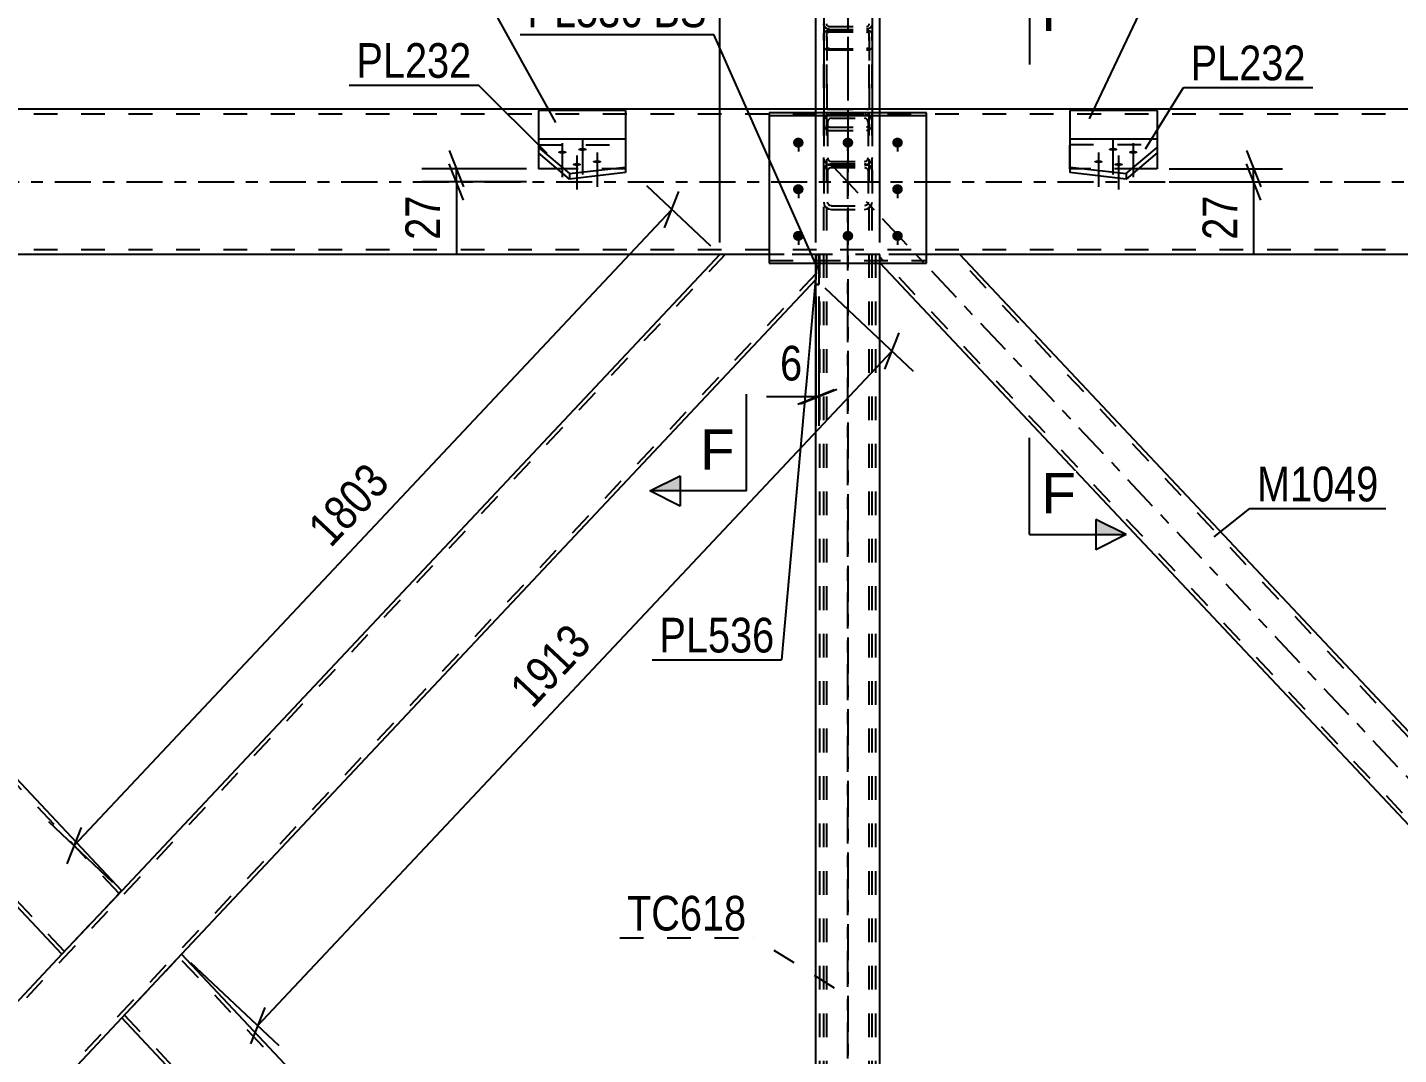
# Model space of a CAD drawing. Header units: millimetres. Extents: x 0 to 1189, y 0 to 841.
# Drawn here: x 180.9 to 294.3, y 568.7 to 653.6 of the extents above; entities that cross this region are included whole.
import ezdxf

# ---------------------------------------------------------------- set-up
doc = ezdxf.new("R2010")
doc.units = ezdxf.units.MM
doc.linetypes.add('DXK_LINE_DOT2', pattern=[3.9198, 1.9599, -1.9599])
doc.linetypes.add('DXK_LINE_DOT3', pattern=[5.9187, 2.979, -0.9799, 0.9799, -0.9799])
doc.styles.add('Arial', font='ARIAL.TTF', dxfattribs={"height": 0.2})
doc.styles.add('Arial Narrow', font='ARIALN.TTF', dxfattribs={"height": 0.2})

# ---------------------------------------------------------------- blocks, each defined once
blk = doc.blocks.new('Part-814734972-4671 - 4669')
at = {"color": 7, "linetype": 'DXK_LINE_DOT3'}
blk.add_line((248.75, 658.7), (248.75, 641.5), dxfattribs=at)
at = {"color": 7, "linetype": 'DXK_LINE_DOT2'}
for p, q in [((246.75, 656.71), (246.78, 656.88)), ((246.75, 656.71), (246.75, 655.61)), ((246.78, 656.88), (246.89, 657.03)), ((246.89, 657.03), (247.04, 657.13)), ((247, 656.8), (246.99, 656.71)), ((246.99, 656.71), (246.99, 645.56)), ((247.06, 656.87), (247, 656.8)), ((247.04, 657.13), (247.23, 657.16)), ((247.13, 656.92), (247.06, 656.87)), ((247.23, 656.94), (247.13, 656.92)), ((247.23, 657.16), (250.27, 657.16)), ((247.23, 656.94), (250.27, 656.94)), ((250.27, 657.16), (250.45, 657.13)), ((250.36, 656.92), (250.27, 656.94)), ((250.44, 656.87), (250.36, 656.92)), ((250.49, 656.8), (250.44, 656.87)), ((250.45, 657.13), (250.61, 657.03)), ((250.51, 656.71), (250.49, 656.8)), ((250.51, 656.71), (250.51, 645.56)), ((250.61, 657.03), (250.71, 656.88)), ((250.71, 656.88), (250.75, 656.71)), ((250.75, 656.71), (250.75, 655.61)), ((246.78, 653.68), (246.75, 653.85)), ((247, 653.77), (246.99, 653.85)), ((250.49, 653.77), (250.51, 653.85)), ((250.75, 653.85), (250.71, 653.68)), ((246.89, 653.54), (246.78, 653.68)), ((247.04, 653.44), (246.89, 653.54)), ((247.04, 653.71), (247, 653.77)), ((247.06, 653.69), (247.04, 653.71)), ((247.23, 653.4), (247.04, 653.44)), ((247.06, 653.69), (247.13, 653.65)), ((247.13, 653.65), (247.23, 653.63)), ((247.23, 653.63), (250.27, 653.63)), ((247.23, 653.4), (250.27, 653.4)), ((250.27, 653.63), (250.36, 653.65)), ((250.45, 653.44), (250.27, 653.4)), ((250.36, 653.65), (250.44, 653.69)), ((250.44, 653.69), (250.45, 653.71)), ((250.45, 653.71), (250.49, 653.77)), ((250.61, 653.54), (250.45, 653.44)), ((250.71, 653.68), (250.61, 653.54)), ((250.75, 646.8), (246.75, 646.8)), ((246.75, 646.8), (246.75, 645.56)), ((247.04, 646.8), (247.23, 646.8)), ((247.23, 646.8), (250.27, 646.8)), ((250.27, 646.8), (250.45, 646.8)), ((250.75, 646.8), (250.75, 645.56)), ((246.75, 645.56), (246.78, 645.37)), ((247, 645.46), (246.99, 645.56)), ((247.06, 645.38), (247, 645.46)), ((247.04, 645.09), (247.23, 645.05)), ((247.13, 645.33), (247.06, 645.38)), ((247.23, 645.31), (247.13, 645.33)), ((247.23, 645.31), (250.27, 645.31)), ((247.23, 645.05), (250.27, 645.05)), ((250.36, 645.33), (250.27, 645.31)), ((250.27, 645.05), (250.45, 645.09)), ((250.44, 645.38), (250.36, 645.33)), ((250.49, 645.46), (250.44, 645.38)), ((250.51, 645.56), (250.49, 645.46)), ((250.71, 645.37), (250.75, 645.56))]:
    blk.add_line(p, q, dxfattribs=at)
at = {"color": 2, "linetype": 'Continuous'}
for p, q in [((246.75, 655.61), (246.75, 646.8)), ((250.75, 655.61), (250.75, 646.8))]:
    blk.add_line(p, q, dxfattribs=at)
at = {"color": 7, "linetype": 'DXK_LINE_DOT2'}
for centre, start, end in [((247.25, 645.54), 200.7608, 245.6828), ((250.25, 645.54), 294.3172, 339.2392)]:
    blk.add_arc(centre, 0.496, start, end, dxfattribs=at)
blk = doc.blocks.new('Part-814734972-4687 - 4669')
at = {"color": 7, "linetype": 'DXK_LINE_DOT3'}
blk.add_line((247.53, 642.08), (313.78, 571.64), dxfattribs=at)
at = {"color": 7, "linetype": 'DXK_LINE_DOT2'}
for p, q in [((258, 634.8), (251.38, 634.8)), ((251.38, 634.14), (251.38, 634.8)), ((305.33, 577.23), (251.38, 634.6)), ((308.52, 580.62), (257.56, 634.8)), ((251.42, 634.09), (251.38, 634.14)), ((308.7, 580.81), (308.3, 580.38)), ((305.33, 577.23), (305.35, 577.25))]:
    blk.add_line(p, q, dxfattribs=at)
at = {"color": 2, "linetype": 'Continuous'}
for p, q in [((308.74, 580.85), (258, 634.8)), ((305.11, 577), (251.42, 634.09)), ((308.3, 580.38), (305.11, 577)), ((308.74, 580.85), (308.3, 580.38))]:
    blk.add_line(p, q, dxfattribs=at)
blk = doc.blocks.new('Part-814734972-4690 - 4669')
at = {"color": 2, "linetype": 'Continuous'}
for p, q in [((255.25, 646.52), (242.25, 646.52)), ((242.25, 646.52), (242.25, 634.09)), ((242.25, 646.3), (255.25, 646.3)), ((255.25, 634.09), (255.25, 646.52)), ((242.25, 634.09), (255.25, 634.09))]:
    blk.add_line(p, q, dxfattribs=at)
at = {"color": 7, "linetype": 'DXK_LINE_DOT2'}
blk.add_line((242.25, 634.31), (255.25, 634.31), dxfattribs=at)
blk = doc.blocks.new('Bolt-814734972-4833 - 4669')
at = {"linetype": 'Continuous'}
for points in [[(270.65, 643.36), (270.58, 643.37), (270.51, 643.37), (270.44, 643.39), (270.39, 643.4), (270.34, 643.42), (270.31, 643.45), (270.3, 643.47), (270.3, 643.5), (270.31, 643.52), (270.34, 643.55), (270.39, 643.57), (270.44, 643.59), (270.51, 643.6), (270.58, 643.61), (270.65, 643.61), (270.73, 643.61), (270.8, 643.6), (270.87, 643.59), (270.92, 643.57), (270.97, 643.55), (271, 643.52), (271.01, 643.5), (271.01, 643.47), (271, 643.45), (270.97, 643.42), (270.92, 643.4), (270.87, 643.39), (270.8, 643.37), (270.73, 643.37)], [(269.45, 642.35), (269.37, 642.35), (269.3, 642.36), (269.24, 642.37), (269.18, 642.39), (269.14, 642.41), (269.1, 642.43), (269.09, 642.46), (269.09, 642.48), (269.1, 642.51), (269.14, 642.53), (269.18, 642.55), (269.24, 642.57), (269.3, 642.58), (269.37, 642.59), (269.45, 642.6), (269.52, 642.59), (269.59, 642.58), (269.66, 642.57), (269.71, 642.55), (269.76, 642.53), (269.79, 642.51), (269.81, 642.48), (269.81, 642.46), (269.79, 642.43), (269.76, 642.41), (269.71, 642.39), (269.66, 642.37), (269.59, 642.36), (269.52, 642.35)], [(272.32, 643.13), (272.25, 643.13), (272.17, 643.14), (272.11, 643.15), (272.05, 643.17), (272.01, 643.19), (271.98, 643.22), (271.96, 643.24), (271.96, 643.27), (271.98, 643.29), (272.01, 643.32), (272.05, 643.34), (272.11, 643.35), (272.17, 643.37), (272.25, 643.37), (272.32, 643.38), (272.4, 643.37), (272.47, 643.37), (272.53, 643.35), (272.59, 643.34), (272.63, 643.32), (272.66, 643.29), (272.68, 643.27), (272.68, 643.24), (272.66, 643.22), (272.63, 643.19), (272.59, 643.17), (272.53, 643.15), (272.47, 643.14), (272.4, 643.13)], [(271.11, 642.12), (271.04, 642.12), (270.97, 642.13), (270.9, 642.14), (270.85, 642.16), (270.8, 642.18), (270.77, 642.2), (270.76, 642.23), (270.76, 642.25), (270.77, 642.28), (270.8, 642.3), (270.85, 642.32), (270.9, 642.34), (270.97, 642.35), (271.04, 642.36), (271.11, 642.36), (271.19, 642.36), (271.26, 642.35), (271.33, 642.34), (271.38, 642.32), (271.43, 642.3), (271.46, 642.28), (271.47, 642.25), (271.47, 642.23), (271.46, 642.2), (271.43, 642.18), (271.38, 642.16), (271.33, 642.14), (271.26, 642.13), (271.19, 642.12)]]:
    blk.add_hatch(color=1, dxfattribs=at).paths.add_polyline_path(points)
at = {"color": 1, "linetype": 'Continuous'}
for p, q in [((270.65, 644.24), (270.65, 641.42)), ((272.32, 644.01), (272.32, 641.19)), ((269.45, 643.22), (269.45, 640.4)), ((271.11, 642.99), (271.11, 640.17))]:
    blk.add_line(p, q, dxfattribs=at)
blk = doc.blocks.new('Part-814734972-4838 - 4669')
at = {"color": 7, "linetype": 'DXK_LINE_DOT3'}
blk.add_line((248.75, 662.35), (248.75, 516.53), dxfattribs=at)
at = {"color": 7, "linetype": 'DXK_LINE_DOT2'}
for p, q in [((246.78, 653.16), (246.75, 653.09)), ((246.75, 519.2), (246.75, 653.09)), ((246.89, 653.23), (246.78, 653.16)), ((247.04, 653.27), (246.89, 653.23)), ((246.99, 653.09), (247, 653.13)), ((246.99, 519.2), (246.99, 653.09)), ((247, 653.13), (247.06, 653.16)), ((247.23, 653.28), (247.04, 653.27)), ((247.06, 653.16), (247.13, 653.18)), ((247.13, 653.18), (247.23, 653.19)), ((247.23, 653.28), (250.27, 653.28)), ((247.23, 653.19), (250.27, 653.19)), ((250.45, 653.27), (250.27, 653.28)), ((250.27, 653.19), (250.36, 653.18)), ((250.36, 653.18), (250.44, 653.16)), ((250.44, 653.16), (250.49, 653.13)), ((250.61, 653.23), (250.45, 653.27)), ((250.49, 653.13), (250.51, 653.09)), ((250.51, 519.2), (250.51, 653.09)), ((250.71, 653.16), (250.61, 653.23)), ((250.75, 653.09), (250.71, 653.16)), ((250.75, 519.2), (250.75, 653.09)), ((246.75, 651.89), (246.78, 651.82)), ((246.78, 651.82), (246.89, 651.76)), ((246.89, 651.76), (247.04, 651.72)), ((247, 651.86), (246.99, 651.89)), ((247.06, 651.83), (247, 651.86)), ((247.04, 651.72), (247.23, 651.71)), ((247.13, 651.81), (247.06, 651.83)), ((247.23, 651.8), (247.13, 651.81)), ((247.23, 651.8), (250.27, 651.8)), ((247.23, 651.71), (250.27, 651.71)), ((250.36, 651.81), (250.27, 651.8)), ((250.27, 651.71), (250.45, 651.72)), ((250.44, 651.83), (250.36, 651.81)), ((250.49, 651.86), (250.44, 651.83)), ((250.45, 651.72), (250.61, 651.76)), ((250.51, 651.89), (250.49, 651.86)), ((250.61, 651.76), (250.71, 651.82)), ((250.71, 651.82), (250.75, 651.89))]:
    blk.add_line(p, q, dxfattribs=at)
blk = doc.blocks.new('Part-814734972-4753 - 4669')
at = {"color": 2, "linetype": 'Continuous'}
for p, q in [((131.38, 634.8), (139.26, 634.8)), ((188.74, 582.25), (139.32, 634.8)), ((183.79, 577), (131.38, 632.73)), ((188.3, 581.78), (183.79, 577)), ((188.3, 581.78), (188.74, 582.25))]:
    blk.add_line(p, q, dxfattribs=at)
at = {"color": 7, "linetype": 'DXK_LINE_DOT2'}
for p, q in [((131.38, 632.73), (131.38, 634.8)), ((139.32, 634.8), (138.44, 634.8)), ((188.52, 582.02), (138.88, 634.8)), ((184.01, 577.23), (131.38, 633.2)), ((188.7, 582.22), (188.3, 581.78)), ((184.01, 577.23), (184.03, 577.25))]:
    blk.add_line(p, q, dxfattribs=at)
blk = doc.blocks.new('Bolt-814734972-4820 - 4669')
at = {"linetype": 'Continuous'}
for points in [[(244.65, 644.46), (244.74, 644.45), (244.82, 644.42), (244.9, 644.38), (244.97, 644.32), (245.03, 644.25), (245.06, 644.17), (245.08, 644.09), (245.08, 644), (245.06, 643.92), (245.03, 643.84), (244.97, 643.77), (244.9, 643.71), (244.82, 643.67), (244.74, 643.64), (244.65, 643.63), (244.55, 643.64), (244.47, 643.67), (244.39, 643.71), (244.32, 643.77), (244.26, 643.84), (244.23, 643.92), (244.21, 644), (244.21, 644.09), (244.23, 644.17), (244.26, 644.25), (244.32, 644.32), (244.39, 644.38), (244.47, 644.42), (244.55, 644.45)], [(248.75, 644.46), (248.84, 644.45), (248.92, 644.42), (249, 644.38), (249.07, 644.32), (249.13, 644.25), (249.16, 644.17), (249.18, 644.09), (249.18, 644), (249.16, 643.92), (249.13, 643.84), (249.07, 643.77), (249, 643.71), (248.92, 643.67), (248.84, 643.64), (248.75, 643.63), (248.65, 643.64), (248.57, 643.67), (248.49, 643.71), (248.42, 643.77), (248.36, 643.84), (248.33, 643.92), (248.31, 644), (248.31, 644.09), (248.33, 644.17), (248.36, 644.25), (248.42, 644.32), (248.49, 644.38), (248.57, 644.42), (248.65, 644.45)], [(252.85, 644.46), (252.94, 644.45), (253.02, 644.42), (253.1, 644.38), (253.17, 644.32), (253.23, 644.25), (253.26, 644.17), (253.28, 644.09), (253.28, 644), (253.26, 643.92), (253.23, 643.84), (253.17, 643.77), (253.1, 643.71), (253.02, 643.67), (252.94, 643.64), (252.85, 643.63), (252.75, 643.64), (252.67, 643.67), (252.59, 643.71), (252.52, 643.77), (252.46, 643.84), (252.43, 643.92), (252.41, 644), (252.41, 644.09), (252.43, 644.17), (252.46, 644.25), (252.52, 644.32), (252.59, 644.38), (252.67, 644.42), (252.75, 644.45)], [(244.65, 640.61), (244.74, 640.6), (244.82, 640.57), (244.9, 640.53), (244.97, 640.47), (245.03, 640.4), (245.06, 640.32), (245.08, 640.24), (245.08, 640.15), (245.06, 640.07), (245.03, 639.99), (244.97, 639.92), (244.9, 639.86), (244.82, 639.82), (244.74, 639.79), (244.65, 639.78), (244.55, 639.79), (244.47, 639.82), (244.39, 639.86), (244.32, 639.92), (244.26, 639.99), (244.23, 640.07), (244.21, 640.15), (244.21, 640.24), (244.23, 640.32), (244.26, 640.4), (244.32, 640.47), (244.39, 640.53), (244.47, 640.57), (244.55, 640.6)], [(252.85, 640.61), (252.94, 640.6), (253.02, 640.57), (253.1, 640.53), (253.17, 640.47), (253.23, 640.4), (253.26, 640.32), (253.28, 640.24), (253.28, 640.15), (253.26, 640.07), (253.23, 639.99), (253.17, 639.92), (253.1, 639.86), (253.02, 639.82), (252.94, 639.79), (252.85, 639.78), (252.75, 639.79), (252.67, 639.82), (252.59, 639.86), (252.52, 639.92), (252.46, 639.99), (252.43, 640.07), (252.41, 640.15), (252.41, 640.24), (252.43, 640.32), (252.46, 640.4), (252.52, 640.47), (252.59, 640.53), (252.67, 640.57), (252.75, 640.6)], [(244.65, 636.76), (244.74, 636.75), (244.82, 636.72), (244.9, 636.68), (244.97, 636.62), (245.03, 636.55), (245.06, 636.47), (245.08, 636.38), (245.08, 636.3), (245.06, 636.21), (245.03, 636.13), (244.97, 636.06), (244.9, 636.01), (244.82, 635.96), (244.74, 635.94), (244.65, 635.93), (244.55, 635.94), (244.47, 635.96), (244.39, 636.01), (244.32, 636.06), (244.26, 636.13), (244.23, 636.21), (244.21, 636.3), (244.21, 636.38), (244.23, 636.47), (244.26, 636.55), (244.32, 636.62), (244.39, 636.68), (244.47, 636.72), (244.55, 636.75)], [(248.75, 636.76), (248.84, 636.75), (248.92, 636.72), (249, 636.68), (249.07, 636.62), (249.13, 636.55), (249.16, 636.47), (249.18, 636.38), (249.18, 636.3), (249.16, 636.21), (249.13, 636.13), (249.07, 636.06), (249, 636.01), (248.92, 635.96), (248.84, 635.94), (248.75, 635.93), (248.65, 635.94), (248.57, 635.96), (248.49, 636.01), (248.42, 636.06), (248.36, 636.13), (248.33, 636.21), (248.31, 636.3), (248.31, 636.38), (248.33, 636.47), (248.36, 636.55), (248.42, 636.62), (248.49, 636.68), (248.57, 636.72), (248.65, 636.75)], [(252.85, 636.76), (252.94, 636.75), (253.02, 636.72), (253.1, 636.68), (253.17, 636.62), (253.23, 636.55), (253.26, 636.47), (253.28, 636.38), (253.28, 636.3), (253.26, 636.21), (253.23, 636.13), (253.17, 636.06), (253.1, 636.01), (253.02, 635.96), (252.94, 635.94), (252.85, 635.93), (252.75, 635.94), (252.67, 635.96), (252.59, 636.01), (252.52, 636.06), (252.46, 636.13), (252.43, 636.21), (252.41, 636.3), (252.41, 636.38), (252.43, 636.47), (252.46, 636.55), (252.52, 636.62), (252.59, 636.68), (252.67, 636.72), (252.75, 636.75)]]:
    blk.add_hatch(color=1, dxfattribs=at).paths.add_polyline_path(points)
at = {"color": 1, "linetype": 'Continuous'}
for p, q in [((244.65, 644.44), (244.65, 643.31)), ((248.75, 644.44), (248.75, 643.31)), ((252.85, 644.44), (252.85, 643.31)), ((244.65, 640.59), (244.65, 639.46)), ((252.85, 640.59), (252.85, 639.46)), ((244.65, 636.74), (244.65, 635.6)), ((248.75, 636.74), (248.75, 635.6)), ((252.85, 636.74), (252.85, 635.6))]:
    blk.add_line(p, q, dxfattribs=at)
blk = doc.blocks.new('Part-814734972-4790 - 4669')
at = {"color": 7, "linetype": 'DXK_LINE_DOT3'}
blk.add_line((248.74, 509.2), (248.74, 644.8), dxfattribs=at)
at = {"color": 7, "linetype": 'DXK_LINE_DOT2'}
for p, q in [((251.38, 634.8), (246.1, 634.8)), ((246.1, 632.73), (246.1, 634.8)), ((246.42, 519.2), (246.42, 634.8)), ((251.06, 519.2), (251.06, 634.8)), ((251.38, 634.09), (251.38, 634.8))]:
    blk.add_line(p, q, dxfattribs=at)
at = {"color": 2, "linetype": 'Continuous'}
for p, q in [((251.38, 519.86), (251.38, 634.09)), ((246.1, 521.26), (246.1, 632.73))]:
    blk.add_line(p, q, dxfattribs=at)
blk = doc.blocks.new('Part-814734972-4905 - 4669')
at = {"color": 7, "linetype": 'DXK_LINE_DOT2'}
for p, q in [((246.75, 645.72), (246.79, 645.98)), ((247.14, 646.35), (247.39, 646.4)), ((247.39, 646.06), (247.26, 646.03)), ((247.39, 646.4), (250.11, 646.4)), ((247.39, 646.06), (250.11, 646.06)), ((250.11, 646.4), (250.35, 646.35)), ((250.23, 646.03), (250.11, 646.06)), ((250.7, 645.98), (250.75, 645.72)), ((246.75, 645.72), (246.75, 639.14)), ((247.09, 645.85), (247.07, 645.72)), ((247.07, 645.72), (247.07, 639.14)), ((250.43, 645.72), (250.4, 645.85)), ((250.43, 645.72), (250.43, 639.14)), ((250.75, 645.72), (250.75, 639.14)), ((246.79, 642.56), (246.75, 642.82)), ((247.07, 642.82), (247.09, 642.69)), ((247.26, 642.51), (247.39, 642.48)), ((247.39, 642.48), (250.11, 642.48)), ((250.11, 642.48), (250.23, 642.51)), ((250.4, 642.69), (250.43, 642.82)), ((250.75, 642.82), (250.7, 642.56)), ((246.79, 641.92), (246.75, 641.69)), ((246.93, 642.12), (246.79, 641.92)), ((247.14, 642.25), (246.93, 642.12)), ((247.07, 641.69), (247.09, 641.81)), ((247.09, 641.81), (247.16, 641.9)), ((247.39, 642.29), (247.14, 642.25)), ((247.39, 642.14), (247.14, 642.19)), ((247.16, 641.9), (247.26, 641.97)), ((247.26, 641.97), (247.39, 641.99)), ((247.39, 642.29), (250.11, 642.29)), ((247.39, 642.14), (250.11, 642.14)), ((247.39, 641.99), (250.11, 641.99)), ((250.35, 642.25), (250.11, 642.29)), ((250.35, 642.19), (250.11, 642.14)), ((250.11, 641.99), (250.23, 641.97)), ((250.23, 641.97), (250.33, 641.9)), ((250.33, 641.9), (250.4, 641.81)), ((250.56, 642.12), (250.35, 642.25)), ((250.4, 641.81), (250.43, 641.69)), ((250.7, 641.92), (250.56, 642.12)), ((250.75, 641.69), (250.7, 641.92)), ((246.75, 639.14), (246.79, 638.91)), ((247.09, 639.02), (247.07, 639.14)), ((250.43, 639.14), (250.4, 639.02)), ((250.7, 638.91), (250.75, 639.14)), ((246.79, 638.91), (246.93, 638.71)), ((246.93, 638.71), (247.14, 638.58)), ((247.16, 638.92), (247.09, 639.02)), ((247.14, 638.58), (247.39, 638.53)), ((247.26, 638.86), (247.16, 638.92)), ((247.39, 638.83), (247.26, 638.86)), ((247.39, 638.83), (250.11, 638.83)), ((247.39, 638.53), (250.11, 638.53)), ((250.23, 638.86), (250.11, 638.83)), ((250.11, 638.53), (250.35, 638.58)), ((250.33, 638.92), (250.23, 638.86)), ((250.4, 639.02), (250.33, 638.92)), ((250.35, 638.58), (250.56, 638.71)), ((250.56, 638.71), (250.7, 638.91))]:
    blk.add_line(p, q, dxfattribs=at)
for centre, radius, start, end in [((247.41, 645.74), 0.662, 114.32, 159.2417), ((247.4, 645.73), 0.331, 114.32, 159.2417), ((250.09, 645.73), 0.331, 20.7583, 65.68), ((250.08, 645.74), 0.662, 20.7583, 65.68), ((247.41, 642.8), 0.662, 200.7583, 245.68), ((247.4, 642.81), 0.331, 200.7583, 245.68), ((250.09, 642.81), 0.331, 294.32, 339.2417), ((250.08, 642.8), 0.662, 294.32, 339.2417)]:
    blk.add_arc(centre, radius, start, end, dxfattribs=at)
blk = doc.blocks.new('Part-814734972-4990 - 4669')
at = {"color": 7, "linetype": 'DXK_LINE_DOT2'}
for p, q in [((238.59, 634.8), (131.38, 520.79)), ((238.22, 634.8), (238.15, 634.8)), ((246.1, 634.8), (242.25, 634.8)), ((246.1, 634.09), (246.1, 634.8)), ((246.1, 633.2), (138.88, 519.2)), ((188.74, 582.25), (183.79, 577)), ((193.68, 577), (188.74, 571.74))]:
    blk.add_line(p, q, dxfattribs=at)
at = {"color": 2, "linetype": 'Continuous'}
for p, q in [((238.15, 634.8), (188.74, 582.25)), ((242.25, 634.8), (238.22, 634.8)), ((246.1, 634.09), (246.1, 632.73)), ((246.1, 632.73), (193.68, 577)), ((183.79, 577), (131.38, 521.26)), ((139.32, 519.2), (188.74, 571.74))]:
    blk.add_line(p, q, dxfattribs=at)
blk = doc.blocks.new('Part-814734972-5015 - 4669')
at = {"color": 7, "linetype": 'DXK_LINE_DOT2'}
for p, q in [((246.34, 634.8), (246.1, 634.8)), ((246.1, 634.09), (246.1, 634.8)), ((246.34, 634.09), (246.34, 634.8))]:
    blk.add_line(p, q, dxfattribs=at)
at = {"color": 2, "linetype": 'Continuous'}
for p, q in [((246.1, 632.33), (246.1, 634.09)), ((246.34, 634.09), (246.34, 632.33)), ((246.34, 632.33), (246.1, 632.33))]:
    blk.add_line(p, q, dxfattribs=at)
blk = doc.blocks.new('Part-814734972-5189 - 4669')
at = {"color": 2, "linetype": 'Continuous'}
for p, q in [((230.37, 644.33), (223.17, 644.33)), ((223.17, 644.33), (223.17, 643.19)), ((223.17, 643.64), (225.73, 641.49)), ((230.37, 644.33), (230.37, 641.58)), ((225.73, 641.04), (223.17, 643.19)), ((225.73, 641.49), (230.37, 642.03)), ((230.37, 641.58), (225.73, 641.04)), ((225.73, 641.49), (225.73, 641.04))]:
    blk.add_line(p, q, dxfattribs=at)
at = {"color": 7, "linetype": 'DXK_LINE_DOT2'}
blk.add_line((223.17, 643.87), (230.37, 643.87), dxfattribs=at)
blk = doc.blocks.new('Part-814734972-5025 - 4669')
at = {"color": 2, "linetype": 'Continuous'}
for p, q in [((1096.74, 646.8), (118.1, 646.8)), ((238.22, 634.8), (139.26, 634.8)), ((482.25, 634.8), (255.25, 634.8))]:
    blk.add_line(p, q, dxfattribs=at)
at = {"color": 7, "linetype": 'DXK_LINE_DOT2'}
for p, q in [((1096.74, 646.4), (118.1, 646.4)), ((1096.74, 635.2), (118.1, 635.2)), ((255.25, 634.8), (238.22, 634.8))]:
    blk.add_line(p, q, dxfattribs=at)
at = {"color": 7, "linetype": 'DXK_LINE_DOT3'}
blk.add_line((118.1, 640.8), (1096.74, 640.8), dxfattribs=at)
blk = doc.blocks.new('Part-814734972-5133 - 4669')
at = {"color": 2, "linetype": 'Continuous'}
for p, q in [((188.74, 571.74), (193.68, 577)), ((246.1, 521.26), (193.68, 577)), ((238.15, 519.2), (188.74, 571.74)), ((246.1, 519.2), (246.1, 521.26)), ((238.22, 519.2), (246.1, 519.2))]:
    blk.add_line(p, q, dxfattribs=at)
at = {"color": 7, "linetype": 'DXK_LINE_DOT2'}
for p, q in [((246.1, 520.79), (193.46, 576.76)), ((188.96, 571.98), (188.97, 571.99)), ((238.59, 519.2), (188.96, 571.98)), ((238.22, 519.2), (238.15, 519.2))]:
    blk.add_line(p, q, dxfattribs=at)
blk = doc.blocks.new('Part-814734972-5169 - 4669')
at = {"color": 2, "linetype": 'Continuous'}
for p, q in [((274.3, 644.33), (267.09, 644.33)), ((267.09, 644.33), (267.09, 641.58)), ((271.73, 641.49), (274.3, 643.64)), ((274.3, 644.33), (274.3, 643.19)), ((274.3, 643.19), (271.73, 641.04)), ((267.09, 642.03), (271.73, 641.49)), ((271.73, 641.04), (267.09, 641.58)), ((271.73, 641.49), (271.73, 641.04))]:
    blk.add_line(p, q, dxfattribs=at)
at = {"color": 7, "linetype": 'DXK_LINE_DOT2'}
blk.add_line((267.09, 643.88), (274.3, 643.88), dxfattribs=at)
blk = doc.blocks.new('Part-814734972-5174 - 4669')
at = {"color": 2, "linetype": 'Continuous'}
for p, q in [((267.09, 646.69), (267.09, 644.33)), ((274.3, 646.69), (267.09, 646.69)), ((274.3, 646.69), (274.3, 644.33)), ((274.3, 643.19), (274.3, 641.89)), ((274.3, 641.89), (272.74, 641.89))]:
    blk.add_line(p, q, dxfattribs=at)
at = {"color": 7, "linetype": 'DXK_LINE_DOT2'}
for p, q in [((267.09, 641.89), (267.09, 644.33)), ((274.3, 644.33), (274.3, 643.19)), ((272.74, 641.89), (267.09, 641.89))]:
    blk.add_line(p, q, dxfattribs=at)
blk = doc.blocks.new('Bolt-814734972-5190 - 4669')
at = {"linetype": 'Continuous'}
for points in [[(226.81, 643.36), (226.74, 643.36), (226.66, 643.37), (226.6, 643.39), (226.54, 643.4), (226.5, 643.42), (226.47, 643.45), (226.45, 643.47), (226.45, 643.5), (226.47, 643.52), (226.5, 643.55), (226.54, 643.57), (226.6, 643.58), (226.66, 643.6), (226.74, 643.61), (226.81, 643.61), (226.88, 643.61), (226.96, 643.6), (227.02, 643.58), (227.08, 643.57), (227.12, 643.55), (227.15, 643.52), (227.17, 643.5), (227.17, 643.47), (227.15, 643.45), (227.12, 643.42), (227.08, 643.4), (227.02, 643.39), (226.96, 643.37), (226.88, 643.36)], [(225.14, 643.13), (225.07, 643.13), (225, 643.14), (224.93, 643.15), (224.88, 643.17), (224.83, 643.19), (224.8, 643.21), (224.78, 643.24), (224.78, 643.27), (224.8, 643.29), (224.83, 643.31), (224.88, 643.34), (224.93, 643.35), (225, 643.37), (225.07, 643.37), (225.14, 643.38), (225.22, 643.37), (225.29, 643.37), (225.35, 643.35), (225.41, 643.34), (225.45, 643.31), (225.49, 643.29), (225.5, 643.27), (225.5, 643.24), (225.49, 643.21), (225.45, 643.19), (225.41, 643.17), (225.35, 643.15), (225.29, 643.14), (225.22, 643.13)], [(228.02, 642.35), (227.94, 642.35), (227.87, 642.36), (227.81, 642.37), (227.75, 642.39), (227.71, 642.41), (227.67, 642.43), (227.66, 642.46), (227.66, 642.48), (227.67, 642.51), (227.71, 642.53), (227.75, 642.55), (227.81, 642.57), (227.87, 642.58), (227.94, 642.59), (228.02, 642.59), (228.09, 642.59), (228.16, 642.58), (228.23, 642.57), (228.28, 642.55), (228.33, 642.53), (228.36, 642.51), (228.38, 642.48), (228.38, 642.46), (228.36, 642.43), (228.33, 642.41), (228.28, 642.39), (228.23, 642.37), (228.16, 642.36), (228.09, 642.35)], [(226.35, 642.12), (226.28, 642.12), (226.2, 642.13), (226.14, 642.14), (226.08, 642.16), (226.04, 642.18), (226.01, 642.2), (225.99, 642.23), (225.99, 642.25), (226.01, 642.28), (226.04, 642.3), (226.08, 642.32), (226.14, 642.34), (226.2, 642.35), (226.28, 642.36), (226.35, 642.36), (226.43, 642.36), (226.5, 642.35), (226.56, 642.34), (226.62, 642.32), (226.66, 642.3), (226.69, 642.28), (226.71, 642.25), (226.71, 642.23), (226.69, 642.2), (226.66, 642.18), (226.62, 642.16), (226.56, 642.14), (226.5, 642.13), (226.43, 642.12)]]:
    blk.add_hatch(color=1, dxfattribs=at).paths.add_polyline_path(points)
at = {"color": 1, "linetype": 'Continuous'}
for p, q in [((225.14, 644), (225.14, 641.19)), ((226.81, 644.24), (226.81, 641.42)), ((226.35, 642.99), (226.35, 640.17)), ((228.02, 643.22), (228.02, 640.4))]:
    blk.add_line(p, q, dxfattribs=at)
blk = doc.blocks.new('Part-814734972-5218 - 4669')
at = {"color": 7, "linetype": 'DXK_LINE_DOT2'}
for p, q in [((246.1, 634.8), (246.34, 634.8)), ((246.1, 634.8), (246.1, 632.33)), ((246.34, 634.8), (246.34, 632.33)), ((246.1, 632.33), (246.34, 632.33))]:
    blk.add_line(p, q, dxfattribs=at)
blk = doc.blocks.new('Part-814734972-9096 - 4669')
at = {"color": 2, "linetype": 'Continuous'}
for p, q in [((223.17, 646.69), (223.17, 644.33)), ((230.37, 646.69), (223.17, 646.69)), ((230.37, 646.69), (230.37, 644.33)), ((223.17, 643.19), (223.17, 641.89)), ((224.72, 641.89), (223.17, 641.89))]:
    blk.add_line(p, q, dxfattribs=at)
at = {"color": 7, "linetype": 'DXK_LINE_DOT2'}
for p, q in [((223.17, 644.33), (223.17, 643.19)), ((230.37, 644.33), (230.37, 641.89)), ((230.37, 641.89), (224.72, 641.89))]:
    blk.add_line(p, q, dxfattribs=at)
blk = doc.blocks.new('StraightDimension-814734972-5526 - 4669')
at = {"color": 7, "linetype": 'Continuous'}
for p, q in [((246.83, 632.05), (254.13, 625.18)), ((251.79, 625.32), (252.97, 628.33)), ((199.96, 571.09), (252.38, 626.83)), ((194.41, 576.31), (201.71, 569.45)), ((200.55, 572.59), (199.37, 569.59))]:
    blk.add_line(p, q, dxfattribs=at)
at = {"color": 0}
blk.add_wipeout([(228.54, 602.57), (225.48, 605.45), (219.65, 599.25), (222.71, 596.37)], dxfattribs=at)
at = {"color": 3, "style": 'Arial Narrow'}
blk.add_text('1913', height=2.863, rotation=46.7591, dxfattribs=at).set_placement((222.68, 597.22))
blk = doc.blocks.new('StraightDimension-814734972-26665 - 4669')
at = {"color": 7, "linetype": 'Continuous'}
for p, q in [((251.38, 635.8), (251.38, 691.31)), ((359.47, 635.8), (359.47, 691.31)), ((252.88, 683.3), (249.88, 682.1)), ((357.97, 682.1), (360.97, 683.3)), ((251.38, 682.7), (359.47, 682.7))]:
    blk.add_line(p, q, dxfattribs=at)
at = {"color": 0}
blk.add_wipeout([(309.68, 683.45), (309.68, 687.65), (301.17, 687.65), (301.17, 683.45)], dxfattribs=at)
at = {"color": 3, "style": 'Arial Narrow'}
blk.add_text('2702', height=2.863, dxfattribs=at).set_placement((301.77, 684.05))
at = {"color": 0, "linetype": 'Continuous'}
blk.add_wipeout([(358.87, 691.91), (354.67, 691.91), (354.67, 683.4), (358.87, 683.4)], dxfattribs=at)
at = {"color": 3, "linetype": 'Continuous', "style": 'Arial Narrow'}
blk.add_text('7393', height=2.863, rotation=90.0002, dxfattribs=at).set_placement((358.27, 684))
blk = doc.blocks.new('StraightDimension-814734972-24819 - 4669')
at = {"color": 7, "linetype": 'Continuous'}
for p, q in [((281.67, 643.39), (282.87, 640.39)), ((275.3, 641.89), (284.67, 641.89)), ((282.87, 639.3), (281.67, 642.3)), ((282.27, 640.8), (282.27, 641.89)), ((275.3, 640.8), (284.67, 640.8)), ((282.27, 640.8), (282.27, 634.89)), ((282.27, 640.8), (282.27, 634.89))]:
    blk.add_line(p, q, dxfattribs=at)
at = {"color": 0}
blk.add_wipeout([(281.52, 640.27), (277.32, 640.27), (277.32, 635.42), (281.52, 635.42)], dxfattribs=at)
at = {"color": 3, "style": 'Arial Narrow'}
blk.add_text('27', height=2.863, rotation=90.0002, dxfattribs=at).set_placement((280.92, 636.02))
blk = doc.blocks.new('StraightDimension-814734972-26668 - 4669')
at = {"color": 7, "linetype": 'Continuous'}
for p, q in [((131.38, 635.8), (131.38, 695.81)), ((238.15, 635.8), (238.15, 691.31)), ((132.88, 683.3), (129.88, 682.1)), ((236.65, 682.1), (239.65, 683.3)), ((131.38, 682.7), (238.15, 682.7))]:
    blk.add_line(p, q, dxfattribs=at)
at = {"color": 0}
blk.add_wipeout([(189.02, 683.45), (189.02, 687.65), (180.51, 687.65), (180.51, 683.45)], dxfattribs=at)
at = {"color": 3, "style": 'Arial Narrow'}
blk.add_text('2669', height=2.863, dxfattribs=at).set_placement((181.11, 684.05))
at = {"color": 0, "linetype": 'Continuous'}
blk.add_wipeout([(237.55, 691.91), (233.35, 691.91), (233.35, 683.4), (237.55, 683.4)], dxfattribs=at)
at = {"color": 3, "linetype": 'Continuous', "style": 'Arial Narrow'}
blk.add_text('4360', height=2.863, rotation=90.0002, dxfattribs=at).set_placement((236.95, 684))
blk = doc.blocks.new('StraightDimension-814734972-26666 - 4669')
at = {"color": 7, "linetype": 'Continuous'}
for p, q in [((246.1, 635.8), (246.1, 695.81)), ((251.38, 635.8), (251.38, 691.31)), ((244.6, 682.1), (247.6, 683.3)), ((252.88, 683.3), (249.88, 682.1)), ((246.1, 682.7), (251.38, 682.7))]:
    blk.add_line(p, q, dxfattribs=at)
at = {"color": 0, "linetype": 'Continuous'}
blk.add_wipeout([(250.78, 691.91), (246.58, 691.91), (246.58, 683.4), (250.78, 683.4)], dxfattribs=at)
at = {"color": 0}
blk.add_wipeout([(252.08, 677.75), (252.08, 681.95), (245.39, 681.95), (245.39, 677.75)], dxfattribs=at)
at = {"color": 3, "linetype": 'Continuous', "style": 'Arial Narrow'}
blk.add_text('4691', height=2.863, rotation=90.0002, dxfattribs=at).set_placement((250.18, 684))
at = {"color": 3, "style": 'Arial Narrow'}
blk.add_text('132', height=2.863, dxfattribs=at).set_placement((245.99, 678.35))
blk = doc.blocks.new('StraightDimension-814734972-5541 - 4669')
at = {"color": 7, "linetype": 'Continuous'}
for p, q in [((237.42, 635.48), (232.12, 640.47)), ((233.6, 637.02), (234.78, 640.02)), ((184.78, 585.97), (234.19, 638.52)), ((188.01, 582.94), (182.7, 587.93)), ((185.37, 587.48), (184.19, 584.47))]:
    blk.add_line(p, q, dxfattribs=at)
at = {"color": 0}
blk.add_wipeout([(211.86, 615.86), (208.8, 618.74), (202.96, 612.54), (206.02, 609.66)], dxfattribs=at)
at = {"color": 3, "style": 'Arial Narrow'}
blk.add_text('1803', height=2.863, rotation=46.7591, dxfattribs=at).set_placement((206, 610.51))
blk = doc.blocks.new('StraightDimension-814734972-23552 - 4669')
at = {"color": 7, "linetype": 'Continuous'}
for p, q in [((215.79, 643.39), (216.99, 640.39)), ((222.17, 641.89), (213.54, 641.89)), ((216.99, 639.3), (215.79, 642.3)), ((216.39, 640.8), (216.39, 641.89)), ((222.17, 640.8), (213.54, 640.8)), ((216.39, 640.8), (216.39, 634.89)), ((216.39, 640.8), (216.39, 634.89))]:
    blk.add_line(p, q, dxfattribs=at)
at = {"color": 0}
blk.add_wipeout([(215.64, 640.27), (211.44, 640.27), (211.44, 635.42), (215.64, 635.42)], dxfattribs=at)
at = {"color": 3, "style": 'Arial Narrow'}
blk.add_text('27', height=2.863, rotation=90.0002, dxfattribs=at).set_placement((215.04, 636.02))
blk = doc.blocks.new('StraightDimension-814734972-26629 - 4669')
at = {"color": 7, "linetype": 'Continuous'}
for p, q in [((246.1, 631.33), (246.1, 620.65)), ((246.34, 631.33), (246.34, 620.65)), ((244.6, 622.45), (247.6, 623.65)), ((247.84, 623.65), (244.84, 622.45)), ((246.1, 623.05), (242.02, 623.05)), ((246.1, 623.05), (242.02, 623.05)), ((246.1, 623.05), (246.34, 623.05))]:
    blk.add_line(p, q, dxfattribs=at)
at = {"color": 0}
blk.add_wipeout([(245.57, 623.8), (245.57, 628), (242.54, 628), (242.54, 623.8)], dxfattribs=at)
at = {"color": 3, "style": 'Arial Narrow'}
blk.add_text('6', height=2.86, dxfattribs=at).set_placement((243.14, 624.4))
blk = doc.blocks.new('StraightDimension-814734972-26667 - 4669')
at = {"color": 7, "linetype": 'Continuous'}
for p, q in [((246.1, 635.8), (246.1, 695.81)), ((238.15, 635.8), (238.15, 691.31)), ((236.65, 682.1), (239.65, 683.3)), ((247.6, 683.3), (244.6, 682.1)), ((238.15, 682.7), (246.1, 682.7))]:
    blk.add_line(p, q, dxfattribs=at)
at = {"color": 0}
blk.add_wipeout([(245.47, 683.45), (245.47, 687.65), (238.78, 687.65), (238.78, 683.45)], dxfattribs=at)
at = {"color": 3, "style": 'Arial Narrow'}
blk.add_text('199', height=2.863, dxfattribs=at).set_placement((239.38, 684.05))
at = {"color": 0, "linetype": 'Continuous'}
blk.add_wipeout([(245.5, 696.41), (241.3, 696.41), (241.3, 687.9), (245.5, 687.9)], dxfattribs=at)
at = {"color": 3, "linetype": 'Continuous', "style": 'Arial Narrow'}
blk.add_text('4559', height=2.863, rotation=90.0002, dxfattribs=at).set_placement((244.9, 688.5))
blk = doc.blocks.new('Mark-814734972-4683 - 4669')
at = {"color": 30, "linetype": 'Continuous'}
for p, q in [((279.01, 611.48), (281.95, 613.81)), ((281.95, 613.81), (293.2, 613.81))]:
    blk.add_line(p, q, dxfattribs=at)
at = {"color": 0}
blk.add_wipeout([(292.6, 614.41), (292.6, 617.41), (282.55, 617.41), (282.55, 614.41)], dxfattribs=at)
blk.add_wipeout([(292.6, 614.41), (292.6, 617.41), (282.55, 617.41), (282.55, 614.41)], dxfattribs=at)
at = {"color": 3, "style": 'Arial Narrow'}
blk.add_text('M1049', height=2.863, dxfattribs=at).set_placement((282.55, 614.41))
blk = doc.blocks.new('Mark-814734972-4834 - 4669')
at = {"color": 30, "linetype": 'DXK_LINE_DOT2'}
for p in [(229.89, 578.36), (247.64, 574.21)]:
    blk.add_line(p, (240.96, 578.36), dxfattribs=at)
at = {"color": 0}
blk.add_wipeout([(240.36, 578.96), (240.36, 581.96), (230.49, 581.96), (230.49, 578.96)], dxfattribs=at)
blk.add_wipeout([(240.36, 578.96), (240.36, 581.96), (230.49, 581.96), (230.49, 578.96)], dxfattribs=at)
at = {"color": 3, "style": 'Arial Narrow'}
blk.add_text('TC618', height=2.863, dxfattribs=at).set_placement((230.49, 578.96))
blk = doc.blocks.new('Mark-814734972-5011 - 4669')
at = {"color": 30, "linetype": 'Continuous'}
for p in [(246.19, 633.95), (232.57, 601.33)]:
    blk.add_line(p, (243.27, 601.33), dxfattribs=at)
at = {"color": 0}
blk.add_wipeout([(242.67, 601.93), (242.67, 604.93), (233.17, 604.93), (233.17, 601.93)], dxfattribs=at)
blk.add_wipeout([(242.67, 601.93), (242.67, 604.93), (233.17, 604.93), (233.17, 601.93)], dxfattribs=at)
at = {"color": 3, "style": 'Arial Narrow'}
blk.add_text('PL536', height=2.863, dxfattribs=at).set_placement((233.17, 601.93))
blk = doc.blocks.new('Mark-814734972-5170 - 4669')
at = {"color": 30, "linetype": 'Continuous'}
for p, q in [((268.72, 646), (272.81, 654.67)), ((272.81, 654.67), (283.52, 654.67))]:
    blk.add_line(p, q, dxfattribs=at)
at = {"color": 0}
blk.add_wipeout([(282.92, 655.27), (282.92, 658.27), (273.41, 658.27), (273.41, 655.27)], dxfattribs=at)
blk.add_wipeout([(282.92, 655.27), (282.92, 658.27), (273.41, 658.27), (273.41, 655.27)], dxfattribs=at)
at = {"color": 3, "style": 'Arial Narrow'}
blk.add_text('PL233', height=2.863, dxfattribs=at).set_placement((273.41, 655.27))
blk = doc.blocks.new('MarkSet-814734972-24870 - 4669')
at = {"color": 30, "linetype": 'Continuous'}
for p in [(221.67, 652.98), (246.26, 633.61)]:
    blk.add_line(p, (237.66, 652.98), dxfattribs=at)
at = {"color": 0}
for points in [[(231.78, 653.58), (231.78, 656.58), (222.27, 656.58), (222.27, 653.58)], [(237.06, 653.58), (237.06, 656.58), (232.68, 656.58), (232.68, 653.58)]]:
    blk.add_wipeout(points, dxfattribs=at)
for points in [[(231.78, 653.58), (231.78, 656.58), (222.27, 656.58), (222.27, 653.58)], [(237.06, 653.58), (237.06, 656.58), (232.68, 656.58), (232.68, 653.58)]]:
    blk.add_wipeout(points, dxfattribs=at)
at = {"color": 3, "style": 'Arial Narrow'}
for s, p in [('PL536', (222.27, 653.58)), ('BS', (232.68, 653.58))]:
    blk.add_text(s, height=2.863, dxfattribs=at).set_placement(p)
blk = doc.blocks.new('Mark-814734972-24877 - 4669')
at = {"color": 30, "linetype": 'Continuous'}
for p in [(207.53, 648.8), (223.89, 643.15)]:
    blk.add_line(p, (218.23, 648.8), dxfattribs=at)
at = {"color": 0}
blk.add_wipeout([(217.63, 649.4), (217.63, 652.4), (208.13, 652.4), (208.13, 649.4)], dxfattribs=at)
blk.add_wipeout([(217.63, 649.4), (217.63, 652.4), (208.13, 652.4), (208.13, 649.4)], dxfattribs=at)
at = {"color": 3, "style": 'Arial Narrow'}
blk.add_text('PL232', height=2.863, dxfattribs=at).set_placement((208.13, 649.4))
blk = doc.blocks.new('Mark-814734972-24888 - 4669')
at = {"color": 30, "linetype": 'Continuous'}
for p in [(207.92, 656.51), (224.62, 645.72)]:
    blk.add_line(p, (218.62, 656.51), dxfattribs=at)
at = {"color": 0}
blk.add_wipeout([(218.02, 657.11), (218.02, 660.11), (208.52, 660.11), (208.52, 657.11)], dxfattribs=at)
blk.add_wipeout([(218.02, 657.11), (218.02, 660.11), (208.52, 660.11), (208.52, 657.11)], dxfattribs=at)
at = {"color": 3, "style": 'Arial Narrow'}
blk.add_text('PL233', height=2.863, dxfattribs=at).set_placement((208.52, 657.11))
blk = doc.blocks.new('Mark-814734972-25133 - 4669')
at = {"color": 30, "linetype": 'Continuous'}
for p, q in [((273.35, 643.52), (276.47, 648.6)), ((276.47, 648.6), (287.17, 648.6))]:
    blk.add_line(p, q, dxfattribs=at)
at = {"color": 0}
blk.add_wipeout([(286.57, 649.2), (286.57, 652.2), (277.07, 652.2), (277.07, 649.2)], dxfattribs=at)
blk.add_wipeout([(286.57, 649.2), (286.57, 652.2), (277.07, 652.2), (277.07, 649.2)], dxfattribs=at)
at = {"color": 3, "style": 'Arial Narrow'}
blk.add_text('PL232', height=2.863, dxfattribs=at).set_placement((277.07, 649.2))
blk = doc.blocks.new('SectionMark-814734972-37258 - 4669')
at = {"linetype": 'Continuous'}
for points in [[(234.87, 662.84), (234.87, 661.59), (232.37, 662.84)], [(234.87, 616.52), (234.87, 615.27), (232.37, 615.27)]]:
    blk.add_hatch(color=6, dxfattribs=at).paths.add_polyline_path(points)
at = {"color": 6, "linetype": 'Continuous'}
for p, q in [((232.37, 662.84), (234.87, 664.09)), ((234.87, 661.59), (234.87, 664.09)), ((240.37, 662.84), (232.37, 662.84)), ((232.37, 662.84), (234.87, 661.59)), ((240.37, 662.84), (240.37, 654.84)), ((240.37, 615.27), (240.37, 623.27)), ((232.37, 615.27), (234.87, 616.52)), ((234.87, 616.52), (234.87, 614.02)), ((240.37, 615.27), (232.37, 615.27)), ((234.87, 614.02), (232.37, 615.27))]:
    blk.add_line(p, q, dxfattribs=at)
at = {"color": 0, "linetype": 'Continuous'}
for points in [[(239.37, 657.59), (239.37, 661.09), (236.52, 661.09), (236.52, 657.59)], [(239.37, 617.02), (239.37, 620.52), (236.52, 620.52), (236.52, 617.02)]]:
    blk.add_wipeout(points, dxfattribs=at)
at = {"color": 3, "linetype": 'Continuous', "style": 'Arial'}
for p in [(236.52, 657.59), (236.52, 617.02)]:
    blk.add_text('F', height=3.34, dxfattribs=at).set_placement(p)
blk = doc.blocks.new('SectionMark-814734972-37772 - 4669')
at = {"linetype": 'Continuous'}
for points in [[(269.24, 657.26), (269.24, 658.51), (271.74, 658.51)], [(269.24, 611.67), (269.24, 612.92), (271.74, 611.67)]]:
    blk.add_hatch(color=6, dxfattribs=at).paths.add_polyline_path(points)
at = {"color": 6, "linetype": 'Continuous'}
for p, q in [((269.24, 657.26), (269.24, 659.76)), ((269.24, 659.76), (271.74, 658.51)), ((263.74, 658.51), (263.74, 650.51)), ((263.74, 658.51), (271.74, 658.51)), ((271.74, 658.51), (269.24, 657.26)), ((263.74, 611.67), (263.74, 619.67)), ((271.74, 611.67), (269.24, 612.92)), ((269.24, 612.92), (269.24, 610.42)), ((263.74, 611.67), (271.74, 611.67)), ((271.74, 611.67), (269.24, 610.42))]:
    blk.add_line(p, q, dxfattribs=at)
at = {"color": 0, "linetype": 'Continuous'}
for points in [[(267.6, 653.26), (267.6, 656.76), (264.74, 656.76), (264.74, 653.26)], [(267.6, 613.42), (267.6, 616.92), (264.74, 616.92), (264.74, 613.42)]]:
    blk.add_wipeout(points, dxfattribs=at)
at = {"color": 3, "linetype": 'Continuous', "style": 'Arial'}
for p in [(264.74, 653.26), (264.74, 613.42)]:
    blk.add_text('F', height=3.34, dxfattribs=at).set_placement(p)

msp = doc.modelspace()

# ---------------------------------------------------------------- block references
for name in ['Part-814734972-4838 - 4669', 'Part-814734972-4671 - 4669', 'Part-814734972-5025 - 4669', 'Part-814734972-9096 - 4669', 'Part-814734972-4690 - 4669', 'Part-814734972-4905 - 4669', 'Part-814734972-5174 - 4669', 'Part-814734972-4790 - 4669', 'Part-814734972-5189 - 4669', 'Bolt-814734972-5190 - 4669', 'Bolt-814734972-4820 - 4669', 'Part-814734972-5169 - 4669', 'Bolt-814734972-4833 - 4669', 'Part-814734972-4687 - 4669', 'Part-814734972-4753 - 4669', 'Part-814734972-4990 - 4669', 'Part-814734972-5015 - 4669', 'Part-814734972-5218 - 4669', 'Part-814734972-5133 - 4669']:
    msp.add_blockref(name, (0, 0))

# ---------------------------------------------------------------- next in the draw order: block references
for name in ['StraightDimension-814734972-26668 - 4669', 'StraightDimension-814734972-26665 - 4669', 'StraightDimension-814734972-5526 - 4669', 'Mark-814734972-4683 - 4669']:
    msp.add_blockref(name, (0, 0))

# ---------------------------------------------------------------- next in the draw order: block references
for name in ['StraightDimension-814734972-26666 - 4669', 'Mark-814734972-5170 - 4669', 'StraightDimension-814734972-24819 - 4669', 'StraightDimension-814734972-5541 - 4669', 'StraightDimension-814734972-26629 - 4669', 'Mark-814734972-4834 - 4669']:
    msp.add_blockref(name, (0, 0))

# ---------------------------------------------------------------- next in the draw order: block references
for name in ['StraightDimension-814734972-26667 - 4669', 'SectionMark-814734972-37772 - 4669', 'Mark-814734972-25133 - 4669', 'StraightDimension-814734972-23552 - 4669', 'Mark-814734972-5011 - 4669']:
    msp.add_blockref(name, (0, 0))

# ---------------------------------------------------------------- next in the draw order: block references
msp.add_blockref('MarkSet-814734972-24870 - 4669', (0, 0))

# ---------------------------------------------------------------- next in the draw order: block references
for name in ['SectionMark-814734972-37258 - 4669', 'Mark-814734972-24877 - 4669']:
    msp.add_blockref(name, (0, 0))

# ---------------------------------------------------------------- next in the draw order: block references
msp.add_blockref('Mark-814734972-24888 - 4669', (0, 0))

doc.saveas('drawing.dxf')
